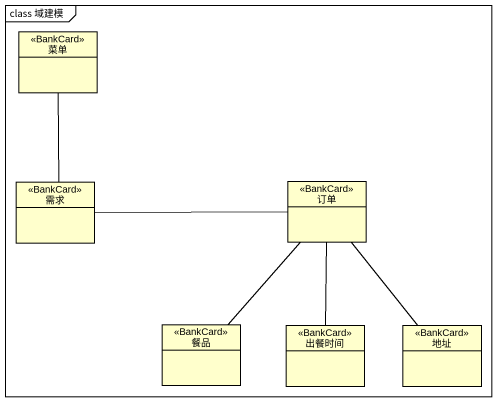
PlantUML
@startuml
mainframe class 域建模
hide circle
hide empty members
class 菜单 <<BankCard>>
class 需求 <<BankCard>>
class 订单 <<BankCard>>
class 餐品 <<BankCard>>
class 出餐时间 <<BankCard>>
class 地址 <<BankCard>>
菜单 -- 需求
需求 -right- 订单
订单 -- 餐品
订单 -- 出餐时间
订单 -- 地址
@enduml
